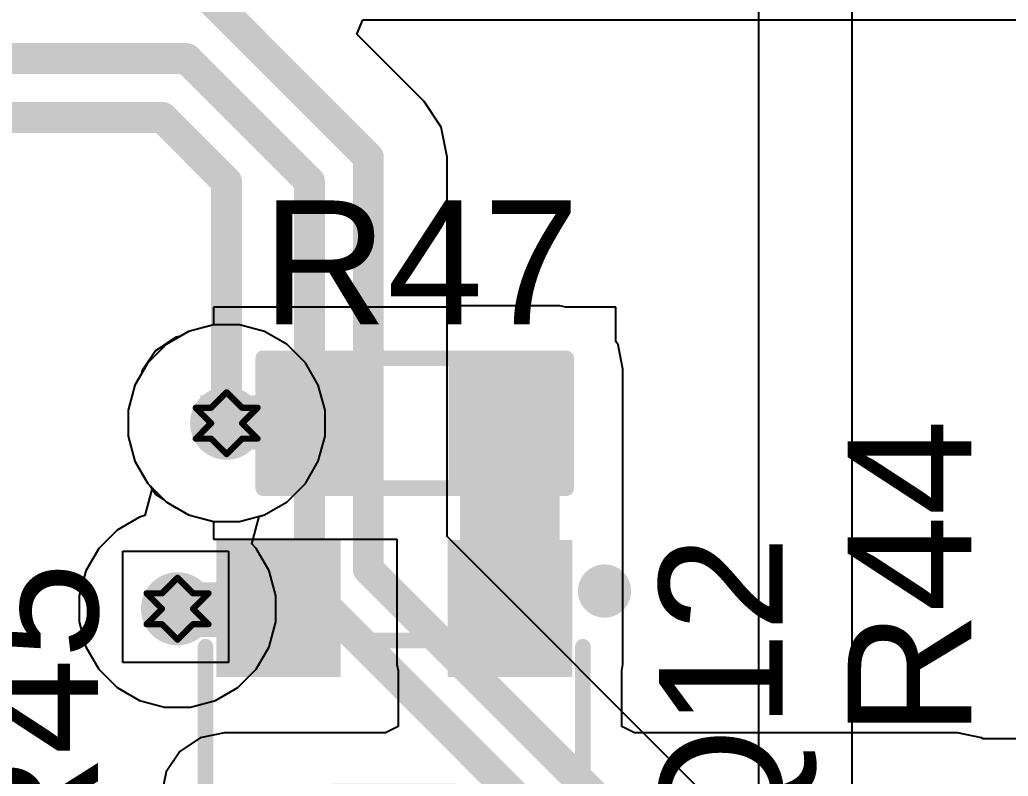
# Model space of a CAD drawing. Header units: inches. Extents: x -3 to 5437, y -3 to 5435.
# Drawn here: x 124.36 to 132.48, y 40.82 to 47.03 of the extents above; entities that cross this region are included whole.
import ezdxf

# ---------------------------------------------------------------- set-up
doc = ezdxf.new("R2010")
doc.units = ezdxf.units.IN
for name, color, linetype in [('Bottom Layer', 5, 'Continuous'), ('Bottom Solder', 6, 'Continuous'), ('Drill Drawing', 1, 'Continuous'), ('GND', 16, 'Continuous'), ('PWR', 76, 'Continuous'), ('Top Layer', 1, 'Continuous'), ('Top Overlay', 2, 'Continuous'), ('Top Paste', 8, 'Continuous'), ('Top Solder', 216, 'Continuous'), ('Via Holes', 16, 'Continuous')]:
    doc.layers.add(name, color=color, linetype=linetype)
doc.styles.add('Arial', font='', dxfattribs={"height": 0.2})
doc.styles.get('Arial').set_extended_font_data('Arial')

# ---------------------------------------------------------------- blocks, each defined once
blk = doc.blocks.new('RES_0603_424')
at = {"layer": 'Top Layer'}
for points in [[(-0.381, 0.4445), (-0.381, -0.4445), (-1.143, -0.4445), (-1.143, 0.4445)], [(1.143, 0.4445), (1.143, -0.4445), (0.381, -0.4445), (0.381, 0.4445)]]:
    blk.add_hatch(color=1, dxfattribs=at).paths.add_polyline_path(points)
at = {"layer": 'Top Paste'}
for points in [[(-0.381, 0.4445), (-0.381, -0.4445), (-1.143, -0.4445), (-1.143, 0.4445)], [(1.143, 0.4445), (1.143, -0.4445), (0.381, -0.4445), (0.381, 0.4445)]]:
    blk.add_hatch(color=8, dxfattribs=at).paths.add_polyline_path(points)
at = {"layer": 'Top Solder'}
for points in [[(-0.2794, 0.5461), (-0.2794, -0.5461), (-1.2446, -0.5461), (-1.2446, 0.5461)], [(1.2446, 0.5461), (1.2446, -0.5461), (0.2794, -0.5461), (0.2794, 0.5461)]]:
    blk.add_hatch(color=216, dxfattribs=at).paths.add_polyline_path(points)
at = {"layer": 'Top Overlay'}
for points in [[(-1.2446, 0.5334, 0.127, 0.127, 0), (-1.2446, -0.5334, 0.127, 0.127, 0)], [(1.2446, 0.5334, 0.127, 0.127, 0), (-1.2446, 0.5334, 0.127, 0.127, 0)], [(1.2446, 0.5334, 0.127, 0.127, 0), (1.2446, -0.5334, 0.127, 0.127, 0)], [(1.2446, -0.5334, 0.127, 0.127, 0), (-1.2446, -0.5334, 0.127, 0.127, 0)]]:
    blk.add_lwpolyline(points, format="xyseb", dxfattribs=at)
for points in [[(-1.27635, 0.5334, 0.0635, 0.0635, 1), (-1.21285, 0.5334, 0.0635, 0.0635, 1)], [(-1.27635, 0.5334, 0.0635, 0.0635, 1), (-1.21285, 0.5334, 0.0635, 0.0635, 1)], [(1.21285, 0.5334, 0.0635, 0.0635, 1), (1.27635, 0.5334, 0.0635, 0.0635, 1)], [(1.21285, 0.5334, 0.0635, 0.0635, 1), (1.27635, 0.5334, 0.0635, 0.0635, 1)], [(-1.27635, -0.5334, 0.0635, 0.0635, 1), (-1.21285, -0.5334, 0.0635, 0.0635, 1)], [(-1.27635, -0.5334, 0.0635, 0.0635, 1), (-1.21285, -0.5334, 0.0635, 0.0635, 1)], [(1.21285, -0.5334, 0.0635, 0.0635, 1), (1.27635, -0.5334, 0.0635, 0.0635, 1)], [(1.21285, -0.5334, 0.0635, 0.0635, 1), (1.27635, -0.5334, 0.0635, 0.0635, 1)]]:
    blk.add_lwpolyline(points, format="xyseb", close=True, dxfattribs=at)
blk = doc.blocks.new('SOT_23_454')
at = {"layer": 'Top Layer'}
for points in [[(-0.41, 1.46), (0.41, 1.46), (0.41, 0.54), (-0.41, 0.54)], [(-1.36, -0.54), (-0.54, -0.54), (-0.54, -1.46), (-1.36, -1.46)], [(0.54, -0.54), (1.36, -0.54), (1.36, -1.46), (0.54, -1.46)]]:
    blk.add_hatch(color=1, dxfattribs=at).paths.add_polyline_path(points)
at = {"layer": 'Top Paste'}
for points in [[(-0.41, 1.46), (0.41, 1.46), (0.41, 0.54), (-0.41, 0.54)], [(-1.36, -0.54), (-0.54, -0.54), (-0.54, -1.46), (-1.36, -1.46)], [(0.54, -0.54), (1.36, -0.54), (1.36, -1.46), (0.54, -1.46)]]:
    blk.add_hatch(color=8, dxfattribs=at).paths.add_polyline_path(points)
at = {"layer": 'Top Solder'}
for points in [[(-0.5116, 1.5616), (0.5116, 1.5616), (0.5116, 0.4384), (-0.5116, 0.4384)], [(-1.4616, -0.4384), (-0.4384, -0.4384), (-0.4384, -1.5616), (-1.4616, -1.5616)], [(0.4384, -0.4384), (1.4616, -0.4384), (1.4616, -1.5616), (0.4384, -1.5616)]]:
    blk.add_hatch(color=216, dxfattribs=at).paths.add_polyline_path(points)
at = {"layer": 'Top Overlay'}
for points in [[(-0.6096, 0.7366, 0.127, 0.127, 0), (-1.5494, 0.7366, 0.127, 0.127, 0)], [(-1.5494, 0.7366, 0.127, 0.127, 0), (-1.5494, -0.6858, 0.127, 0.127, 0)], [(1.5494, 0.7366, 0.127, 0.127, 0), (0.6096, 0.7366, 0.127, 0.127, 0)], [(1.5494, 0.7366, 0.127, 0.127, 0), (1.5494, -0.6858, 0.127, 0.127, 0)], [(0.3302, -0.7366, 0.127, 0.127, 0), (-0.3302, -0.7366, 0.127, 0.127, 0)]]:
    blk.add_lwpolyline(points, format="xyseb", dxfattribs=at)
for points in [[(-1.5812, 0.7366, 0.0635, 0.0635, 1), (-1.5176, 0.7366, 0.0635, 0.0635, 1)], [(-1.5812, 0.7366, 0.0635, 0.0635, 1), (-1.5176, 0.7366, 0.0635, 0.0635, 1)], [(-0.6413, 0.7366, 0.0635, 0.0635, 1), (-0.5778, 0.7366, 0.0635, 0.0635, 1)], [(0.5778, 0.7366, 0.0635, 0.0635, 1), (0.6413, 0.7366, 0.0635, 0.0635, 1)], [(1.5176, 0.7366, 0.0635, 0.0635, 1), (1.5812, 0.7366, 0.0635, 0.0635, 1)], [(1.5176, 0.7366, 0.0635, 0.0635, 1), (1.5812, 0.7366, 0.0635, 0.0635, 1)], [(-1.5812, -0.6858, 0.0635, 0.0635, 1), (-1.5176, -0.6858, 0.0635, 0.0635, 1)], [(1.5176, -0.6858, 0.0635, 0.0635, 1), (1.5812, -0.6858, 0.0635, 0.0635, 1)], [(-0.3619, -0.7366, 0.0635, 0.0635, 1), (-0.2984, -0.7366, 0.0635, 0.0635, 1)], [(0.2984, -0.7366, 0.0635, 0.0635, 1), (0.3619, -0.7366, 0.0635, 0.0635, 1)], [(-1.6356, -1.143, 0.254, 0.254, 1), (-1.8188, -1.143, 0.254, 0.254, 1)], [(-1.8823, -1.143, 0.127, 0.127, 1), (-1.7553, -1.143, 0.127, 0.127, 1)], [(-1.6991, -1.143, 0.127, 0.127, 1), (-1.5721, -1.143, 0.127, 0.127, 1)]]:
    blk.add_lwpolyline(points, format="xyseb", close=True, dxfattribs=at)

msp = doc.modelspace()

# ---------------------------------------------------------------- hatches: boundary and pattern name
at = {"layer": 'Bottom Layer'}
h = msp.add_hatch(color=5, dxfattribs=at)
edge = h.paths.add_edge_path()
edge.add_arc((126.0616, 43.7143), 0.3, 0, 360)
h = msp.add_hatch(color=5, dxfattribs=at)
edge = h.paths.add_edge_path()
edge.add_arc((125.6584, 42.1909), 0.3, 0, 360)
at = {"layer": 'Bottom Solder'}
h = msp.add_hatch(color=6, dxfattribs=at)
edge = h.paths.add_edge_path()
edge.add_arc((126.0616, 43.7143), 0.15, 0, 360)
h = msp.add_hatch(color=6, dxfattribs=at)
edge = h.paths.add_edge_path()
edge.add_arc((125.6584, 42.1909), 0.15, 0, 360)
at = {"layer": 'GND'}
h = msp.add_hatch(color=16, dxfattribs=at)
edge = h.paths.add_edge_path()
edge.add_arc((126.0616, 43.7143), 0.3, 0, 360)
h = msp.add_hatch(color=16, dxfattribs=at)
edge = h.paths.add_edge_path()
edge.add_arc((125.6584, 42.1909), 0.3, 0, 360)
at = {"layer": 'PWR'}
h = msp.add_hatch(color=76, dxfattribs=at)
edge = h.paths.add_edge_path()
edge.add_arc((126.0616, 43.7143), 0.3, 0, 360)
h = msp.add_hatch(color=76, dxfattribs=at)
edge = h.paths.add_edge_path()
edge.add_arc((125.6584, 42.1909), 0.3, 0, 360)
at = {"layer": 'Top Layer'}
for points in [[(127.9778, 41.7337), (128.7978, 41.7337), (128.7978, 44.1588), (127.9778, 44.1588)], [(125.8451, 43.4984), (127.2252, 43.4984), (127.2252, 43.9429), (125.8451, 43.9429)], [(126.4464, 42.409), (125.6584, 42.409), (125.6584, 41.959), (126.4464, 41.959)]]:
    msp.add_hatch(color=1, dxfattribs=at).paths.add_polyline_path(points)
h = msp.add_hatch(color=1, dxfattribs=at)
edge = h.paths.add_edge_path()
edge.add_arc((126.0616, 43.7143), 0.3, 0, 360)
h = msp.add_hatch(color=1, dxfattribs=at)
edge = h.paths.add_edge_path()
edge.add_arc((125.6584, 42.1909), 0.3, 0, 360)
at = {"layer": 'Top Solder'}
h = msp.add_hatch(color=216, dxfattribs=at)
edge = h.paths.add_edge_path()
edge.add_arc((126.0616, 43.7143), 0.15, 0, 360)
h = msp.add_hatch(color=216, dxfattribs=at)
edge = h.paths.add_edge_path()
edge.add_arc((125.6584, 42.1909), 0.15, 0, 360)
at = {"layer": 'Via Holes'}
h = msp.add_hatch(color=7, dxfattribs=at)
edge = h.paths.add_edge_path()
edge.add_arc((126.0616, 43.7143), 0.15, 0, 360)
h = msp.add_hatch(color=7, dxfattribs=at)
edge = h.paths.add_edge_path()
edge.add_arc((125.6584, 42.1909), 0.15, 0, 360)

# ---------------------------------------------------------------- linework, layer by layer
at = {"layer": 'Bottom Layer'}
for p, q in [((127.1306, 46.9082), (127.1793, 47.0255)), ((127.1793, 47.0255), (143.8224, 47.0255)), ((127.683, 46.3558), (127.1306, 46.9082)), ((127.8234, 46.1457), (127.683, 46.3558)), ((127.8727, 45.898), (127.8234, 46.1457)), ((127.8727, 42.7835), (127.8727, 45.898)), ((132.5683, 38.0879), (127.8727, 42.7835)), ((125.2086, 41.751), (125.2086, 42.6647)), ((125.2086, 42.6647), (126.0778, 42.6647)), ((126.0778, 42.6647), (126.0778, 41.751)), ((126.0778, 41.751), (125.2086, 41.751))]:
    msp.add_line(p, q, dxfattribs=at)
for points in [[(125.9329, 47.1904, 0.254, 0.254, 0), (127.2252, 45.898, 0.254, 0.254, 0)], [(115.4025, 46.7078, 0.254, 0.254, 0), (125.733, 46.7078, 0.254, 0.254, 0)], [(125.733, 46.7078, 0.254, 0.254, 0), (126.7426, 45.6981, 0.254, 0.254, 0)], [(115.2026, 46.2252, 0.254, 0.254, 0), (125.5331, 46.2252, 0.254, 0.254, 0)], [(125.5331, 46.2252, 0.254, 0.254, 0), (126.0616, 45.6966, 0.254, 0.254, 0)], [(127.2252, 42.5154, 0.254, 0.254, 0), (127.2252, 45.898, 0.254, 0.254, 0)], [(126.0616, 43.7143, 0.254, 0.254, 0), (126.0616, 45.6966, 0.254, 0.254, 0)], [(126.7426, 42.3427, 0.254, 0.254, 0), (126.7426, 45.6981, 0.254, 0.254, 0)], [(127.2252, 42.5154, 0.254, 0.254, 0), (132.3001, 37.4405, 0.254, 0.254, 0)], [(126.7426, 42.3427, 0.254, 0.254, 0), (131.8618, 37.2235, 0.254, 0.254, 0)]]:
    msp.add_lwpolyline(points, format="xyseb", dxfattribs=at)
for points in [[(125.6695, 46.7078, 0.127, 0.127, 1), (125.7965, 46.7078, 0.127, 0.127, 1)], [(125.6695, 46.7078, 0.127, 0.127, 1), (125.7965, 46.7078, 0.127, 0.127, 1)], [(125.4696, 46.2252, 0.127, 0.127, 1), (125.5966, 46.2252, 0.127, 0.127, 1)], [(125.4696, 46.2252, 0.127, 0.127, 1), (125.5966, 46.2252, 0.127, 0.127, 1)], [(127.1617, 45.898, 0.127, 0.127, 1), (127.2887, 45.898, 0.127, 0.127, 1)], [(127.1617, 45.898, 0.127, 0.127, 1), (127.2887, 45.898, 0.127, 0.127, 1)], [(125.9981, 45.6966, 0.127, 0.127, 1), (126.1251, 45.6966, 0.127, 0.127, 1)], [(125.9981, 45.6966, 0.127, 0.127, 1), (126.1251, 45.6966, 0.127, 0.127, 1)], [(126.6791, 45.6981, 0.127, 0.127, 1), (126.8061, 45.6981, 0.127, 0.127, 1)], [(126.6791, 45.6981, 0.127, 0.127, 1), (126.8061, 45.6981, 0.127, 0.127, 1)], [(125.9981, 43.7143, 0.127, 0.127, 1), (126.1251, 43.7143, 0.127, 0.127, 1)], [(127.1617, 42.5154, 0.127, 0.127, 1), (127.2887, 42.5154, 0.127, 0.127, 1)], [(127.1617, 42.5154, 0.127, 0.127, 1), (127.2887, 42.5154, 0.127, 0.127, 1)], [(126.6791, 42.3427, 0.127, 0.127, 1), (126.8061, 42.3427, 0.127, 0.127, 1)], [(126.6791, 42.3427, 0.127, 0.127, 1), (126.8061, 42.3427, 0.127, 0.127, 1)]]:
    msp.add_lwpolyline(points, format="xyseb", close=True, dxfattribs=at)
at = {"layer": 'Drill Drawing'}
for points in [[(125.9346, 43.8413, 0.0508, 0.0508, 0), (126.0616, 43.9683, 0.0508, 0.0508, 0)], [(126.0616, 43.9683, 0.0508, 0.0508, 0), (126.1886, 43.8413, 0.0508, 0.0508, 0)], [(125.8076, 43.8413, 0.0508, 0.0508, 0), (125.9346, 43.7143, 0.0508, 0.0508, 0)], [(125.8076, 43.8413, 0.0508, 0.0508, 0), (125.9346, 43.8413, 0.0508, 0.0508, 0)], [(126.1886, 43.8413, 0.0508, 0.0508, 0), (126.3156, 43.8413, 0.0508, 0.0508, 0)], [(126.1886, 43.7143, 0.0508, 0.0508, 0), (126.3156, 43.8413, 0.0508, 0.0508, 0)], [(125.8076, 43.5873, 0.0508, 0.0508, 0), (125.9346, 43.7143, 0.0508, 0.0508, 0)], [(126.1886, 43.7143, 0.0508, 0.0508, 0), (126.3156, 43.5873, 0.0508, 0.0508, 0)], [(125.8076, 43.5873, 0.0508, 0.0508, 0), (125.9346, 43.5873, 0.0508, 0.0508, 0)], [(125.9346, 43.5873, 0.0508, 0.0508, 0), (126.0616, 43.4603, 0.0508, 0.0508, 0)], [(126.0616, 43.4603, 0.0508, 0.0508, 0), (126.1886, 43.5873, 0.0508, 0.0508, 0)], [(126.1886, 43.5873, 0.0508, 0.0508, 0), (126.3156, 43.5873, 0.0508, 0.0508, 0)], [(125.5314, 42.3179, 0.0508, 0.0508, 0), (125.6584, 42.4449, 0.0508, 0.0508, 0)], [(125.6584, 42.4449, 0.0508, 0.0508, 0), (125.7854, 42.3179, 0.0508, 0.0508, 0)], [(125.4044, 42.3179, 0.0508, 0.0508, 0), (125.5314, 42.1909, 0.0508, 0.0508, 0)], [(125.4044, 42.3179, 0.0508, 0.0508, 0), (125.5314, 42.3179, 0.0508, 0.0508, 0)], [(125.7854, 42.3179, 0.0508, 0.0508, 0), (125.9124, 42.3179, 0.0508, 0.0508, 0)], [(125.7854, 42.1909, 0.0508, 0.0508, 0), (125.9124, 42.3179, 0.0508, 0.0508, 0)], [(125.4044, 42.0639, 0.0508, 0.0508, 0), (125.5314, 42.1909, 0.0508, 0.0508, 0)], [(125.7854, 42.1909, 0.0508, 0.0508, 0), (125.9124, 42.0639, 0.0508, 0.0508, 0)], [(125.4044, 42.0639, 0.0508, 0.0508, 0), (125.5314, 42.0639, 0.0508, 0.0508, 0)], [(125.5314, 42.0639, 0.0508, 0.0508, 0), (125.6584, 41.9369, 0.0508, 0.0508, 0)], [(125.6584, 41.9369, 0.0508, 0.0508, 0), (125.7854, 42.0639, 0.0508, 0.0508, 0)], [(125.7854, 42.0639, 0.0508, 0.0508, 0), (125.9124, 42.0639, 0.0508, 0.0508, 0)]]:
    msp.add_lwpolyline(points, format="xyseb", dxfattribs=at)
for points in [[(126.0489, 43.9683, 0.0254, 0.0254, 1), (126.0743, 43.9683, 0.0254, 0.0254, 1)], [(126.0489, 43.9683, 0.0254, 0.0254, 1), (126.0743, 43.9683, 0.0254, 0.0254, 1)], [(125.7949, 43.8413, 0.0254, 0.0254, 1), (125.8203, 43.8413, 0.0254, 0.0254, 1)], [(125.7949, 43.8413, 0.0254, 0.0254, 1), (125.8203, 43.8413, 0.0254, 0.0254, 1)], [(125.9219, 43.8413, 0.0254, 0.0254, 1), (125.9473, 43.8413, 0.0254, 0.0254, 1)], [(125.9219, 43.8413, 0.0254, 0.0254, 1), (125.9473, 43.8413, 0.0254, 0.0254, 1)], [(126.1759, 43.8413, 0.0254, 0.0254, 1), (126.2013, 43.8413, 0.0254, 0.0254, 1)], [(126.1759, 43.8413, 0.0254, 0.0254, 1), (126.2013, 43.8413, 0.0254, 0.0254, 1)], [(126.3029, 43.8413, 0.0254, 0.0254, 1), (126.3283, 43.8413, 0.0254, 0.0254, 1)], [(126.3029, 43.8413, 0.0254, 0.0254, 1), (126.3283, 43.8413, 0.0254, 0.0254, 1)], [(125.9219, 43.7143, 0.0254, 0.0254, 1), (125.9473, 43.7143, 0.0254, 0.0254, 1)], [(125.9219, 43.7143, 0.0254, 0.0254, 1), (125.9473, 43.7143, 0.0254, 0.0254, 1)], [(126.1759, 43.7143, 0.0254, 0.0254, 1), (126.2013, 43.7143, 0.0254, 0.0254, 1)], [(126.1759, 43.7143, 0.0254, 0.0254, 1), (126.2013, 43.7143, 0.0254, 0.0254, 1)], [(125.7949, 43.5873, 0.0254, 0.0254, 1), (125.8203, 43.5873, 0.0254, 0.0254, 1)], [(125.7949, 43.5873, 0.0254, 0.0254, 1), (125.8203, 43.5873, 0.0254, 0.0254, 1)], [(125.9219, 43.5873, 0.0254, 0.0254, 1), (125.9473, 43.5873, 0.0254, 0.0254, 1)], [(125.9219, 43.5873, 0.0254, 0.0254, 1), (125.9473, 43.5873, 0.0254, 0.0254, 1)], [(126.1759, 43.5873, 0.0254, 0.0254, 1), (126.2013, 43.5873, 0.0254, 0.0254, 1)], [(126.1759, 43.5873, 0.0254, 0.0254, 1), (126.2013, 43.5873, 0.0254, 0.0254, 1)], [(126.3029, 43.5873, 0.0254, 0.0254, 1), (126.3283, 43.5873, 0.0254, 0.0254, 1)], [(126.3029, 43.5873, 0.0254, 0.0254, 1), (126.3283, 43.5873, 0.0254, 0.0254, 1)], [(126.0489, 43.4603, 0.0254, 0.0254, 1), (126.0743, 43.4603, 0.0254, 0.0254, 1)], [(126.0489, 43.4603, 0.0254, 0.0254, 1), (126.0743, 43.4603, 0.0254, 0.0254, 1)], [(125.6457, 42.4449, 0.0254, 0.0254, 1), (125.6711, 42.4449, 0.0254, 0.0254, 1)], [(125.6457, 42.4449, 0.0254, 0.0254, 1), (125.6711, 42.4449, 0.0254, 0.0254, 1)], [(125.3917, 42.3179, 0.0254, 0.0254, 1), (125.4171, 42.3179, 0.0254, 0.0254, 1)], [(125.3917, 42.3179, 0.0254, 0.0254, 1), (125.4171, 42.3179, 0.0254, 0.0254, 1)], [(125.5187, 42.3179, 0.0254, 0.0254, 1), (125.5441, 42.3179, 0.0254, 0.0254, 1)], [(125.5187, 42.3179, 0.0254, 0.0254, 1), (125.5441, 42.3179, 0.0254, 0.0254, 1)], [(125.7727, 42.3179, 0.0254, 0.0254, 1), (125.7981, 42.3179, 0.0254, 0.0254, 1)], [(125.7727, 42.3179, 0.0254, 0.0254, 1), (125.7981, 42.3179, 0.0254, 0.0254, 1)], [(125.8997, 42.3179, 0.0254, 0.0254, 1), (125.9251, 42.3179, 0.0254, 0.0254, 1)], [(125.8997, 42.3179, 0.0254, 0.0254, 1), (125.9251, 42.3179, 0.0254, 0.0254, 1)], [(125.5187, 42.1909, 0.0254, 0.0254, 1), (125.5441, 42.1909, 0.0254, 0.0254, 1)], [(125.5187, 42.1909, 0.0254, 0.0254, 1), (125.5441, 42.1909, 0.0254, 0.0254, 1)], [(125.7727, 42.1909, 0.0254, 0.0254, 1), (125.7981, 42.1909, 0.0254, 0.0254, 1)], [(125.7727, 42.1909, 0.0254, 0.0254, 1), (125.7981, 42.1909, 0.0254, 0.0254, 1)], [(125.3917, 42.0639, 0.0254, 0.0254, 1), (125.4171, 42.0639, 0.0254, 0.0254, 1)], [(125.3917, 42.0639, 0.0254, 0.0254, 1), (125.4171, 42.0639, 0.0254, 0.0254, 1)], [(125.5187, 42.0639, 0.0254, 0.0254, 1), (125.5441, 42.0639, 0.0254, 0.0254, 1)], [(125.5187, 42.0639, 0.0254, 0.0254, 1), (125.5441, 42.0639, 0.0254, 0.0254, 1)], [(125.7727, 42.0639, 0.0254, 0.0254, 1), (125.7981, 42.0639, 0.0254, 0.0254, 1)], [(125.7727, 42.0639, 0.0254, 0.0254, 1), (125.7981, 42.0639, 0.0254, 0.0254, 1)], [(125.8997, 42.0639, 0.0254, 0.0254, 1), (125.9251, 42.0639, 0.0254, 0.0254, 1)], [(125.8997, 42.0639, 0.0254, 0.0254, 1), (125.9251, 42.0639, 0.0254, 0.0254, 1)], [(125.6457, 41.9369, 0.0254, 0.0254, 1), (125.6711, 41.9369, 0.0254, 0.0254, 1)], [(125.6457, 41.9369, 0.0254, 0.0254, 1), (125.6711, 41.9369, 0.0254, 0.0254, 1)]]:
    msp.add_lwpolyline(points, format="xyseb", close=True, dxfattribs=at)
at = {"layer": 'GND'}
for p, q in [((125.9553, 44.5223), (125.7498, 44.4672)), ((126.168, 44.5223), (125.9553, 44.5223)), ((126.3735, 44.4672), (126.168, 44.5223)), ((125.7498, 44.4672), (125.5655, 44.3608)), ((126.5578, 44.3608), (126.3735, 44.4672)), ((125.5655, 44.3608), (125.4151, 44.2104)), ((126.7082, 44.2104), (126.5578, 44.3608)), ((125.4151, 44.2104), (125.3087, 44.0262)), ((126.8146, 44.0262), (126.7082, 44.2104)), ((125.3087, 44.0262), (125.2536, 43.8206)), ((126.8696, 43.8206), (126.8146, 44.0262)), ((125.2536, 43.8206), (125.2536, 43.6079)), ((126.8696, 43.6079), (126.8696, 43.8206)), ((125.2536, 43.6079), (125.3087, 43.4024)), ((126.8146, 43.4024), (126.8696, 43.6079)), ((125.3087, 43.4024), (125.4151, 43.2182)), ((126.7082, 43.2182), (126.8146, 43.4024)), ((125.4151, 43.2182), (125.5655, 43.0677)), ((126.5578, 43.0677), (126.7082, 43.2182)), ((125.5655, 43.0677), (125.7498, 42.9613)), ((126.3735, 42.9613), (126.5578, 43.0677)), ((125.7498, 42.9613), (125.9553, 42.9063)), ((126.168, 42.9063), (126.3735, 42.9613)), ((125.9553, 42.9063), (126.168, 42.9063))]:
    msp.add_line(p, q, dxfattribs=at)
at = {"layer": 'PWR'}
for p, q in [((130.429, 53.848), (130.429, 35.8902)), ((131.1976, 35.8902), (131.1976, 53.5296)), ((125.9553, 44.5223), (125.7498, 44.4672)), ((126.168, 44.5223), (125.9553, 44.5223)), ((126.3735, 44.4672), (126.168, 44.5223)), ((125.7498, 44.4672), (125.5655, 44.3608)), ((126.5578, 44.3608), (126.3735, 44.4672)), ((125.5655, 44.3608), (125.4151, 44.2104)), ((126.7082, 44.2104), (126.5578, 44.3608)), ((125.4151, 44.2104), (125.3087, 44.0262)), ((126.8146, 44.0262), (126.7082, 44.2104)), ((125.3087, 44.0262), (125.2536, 43.8206)), ((126.8696, 43.8206), (126.8146, 44.0262)), ((125.2536, 43.8206), (125.2536, 43.6079)), ((126.8696, 43.6079), (126.8696, 43.8206)), ((125.2536, 43.6079), (125.3087, 43.4024)), ((126.8146, 43.4024), (126.8696, 43.6079)), ((125.3087, 43.4024), (125.4151, 43.2182)), ((126.7082, 43.2182), (126.8146, 43.4024)), ((125.4151, 43.2182), (125.4511, 43.1822)), ((126.5578, 43.0677), (126.7082, 43.2182)), ((125.4511, 43.1822), (125.3903, 42.9555)), ((126.3735, 42.9613), (126.5578, 43.0677)), ((125.3466, 42.9438), (125.1623, 42.8374)), ((125.3903, 42.9555), (125.3466, 42.9438)), ((126.269, 42.723), (126.3297, 42.9496)), ((126.3297, 42.9496), (126.3735, 42.9613)), ((125.1623, 42.8374), (125.0119, 42.687)), ((126.305, 42.687), (126.269, 42.723)), ((125.0119, 42.687), (124.9055, 42.5027)), ((126.4114, 42.5027), (126.305, 42.687)), ((124.9055, 42.5027), (124.8504, 42.2972)), ((126.4664, 42.2972), (126.4114, 42.5027)), ((124.8504, 42.2972), (124.8504, 42.0845)), ((126.4664, 42.0845), (126.4664, 42.2972)), ((124.8504, 42.0845), (124.9055, 41.879)), ((126.4114, 41.879), (126.4664, 42.0845)), ((124.9055, 41.879), (125.0119, 41.6947)), ((126.305, 41.6947), (126.4114, 41.879)), ((125.0119, 41.6947), (125.1623, 41.5443)), ((126.1546, 41.5443), (126.305, 41.6947)), ((125.1623, 41.5443), (125.3466, 41.4379)), ((125.9703, 41.4379), (126.1546, 41.5443)), ((125.3466, 41.4379), (125.5521, 41.3829)), ((125.7648, 41.3829), (125.9703, 41.4379)), ((125.5521, 41.3829), (125.7648, 41.3829))]:
    msp.add_line(p, q, dxfattribs=at)
at = {"layer": 'Top Layer'}
for p, q in [((127.9278, 44.6668), (125.9552, 44.6668)), ((125.9552, 44.6668), (125.9552, 44.5223)), ((127.9778, 44.6767), (127.9278, 44.6668)), ((128.7978, 44.6767), (127.9778, 44.6767)), ((128.8479, 44.6668), (128.7978, 44.6767)), ((129.2572, 44.6668), (128.8479, 44.6668)), ((129.2572, 44.3856), (129.2572, 44.6668)), ((125.9552, 44.5223), (125.7498, 44.4672)), ((125.6469, 44.4214), (125.4789, 44.3091)), ((125.6828, 44.4285), (125.6469, 44.4214)), ((125.7498, 44.4672), (125.6828, 44.4285)), ((129.2764, 44.357), (129.2572, 44.3856)), ((129.3158, 44.1588), (129.2764, 44.357)), ((125.4789, 44.3091), (125.3666, 44.1411)), ((129.3158, 41.7337), (129.3158, 44.1588)), ((125.3622, 44.1187), (125.3087, 44.0262)), ((125.3666, 44.1411), (125.3622, 44.1187)), ((125.3087, 44.0262), (125.2536, 43.8206)), ((125.2536, 43.8206), (125.2536, 43.6079)), ((125.2536, 43.6079), (125.3087, 43.4024)), ((125.3087, 43.4024), (125.366, 43.3031)), ((125.366, 43.3031), (125.3666, 43.3002)), ((125.3666, 43.3002), (125.3749, 43.2877)), ((125.3749, 43.2877), (125.4151, 43.2182)), ((125.4151, 43.2182), (125.4341, 43.1991)), ((125.4341, 43.1991), (125.4789, 43.1321)), ((125.4789, 43.1321), (125.5459, 43.0874)), ((125.5459, 43.0874), (125.5655, 43.0677)), ((125.5655, 43.0677), (125.6373, 43.0262)), ((125.6373, 43.0262), (125.6469, 43.0198)), ((125.6469, 43.0198), (125.6492, 43.0194)), ((125.6492, 43.0194), (125.7498, 42.9613)), ((125.7498, 42.9613), (125.9552, 42.9063)), ((125.9552, 42.9063), (125.9552, 42.7618)), ((125.9552, 42.7618), (127.4599, 42.7618)), ((127.4599, 42.7618), (127.4599, 41.7337)), ((127.4599, 41.7337), (127.4698, 41.6836)), ((129.3058, 41.6836), (129.3158, 41.7337)), ((127.4698, 41.6836), (127.4698, 41.2257)), ((129.3058, 41.2986), (129.3058, 41.6836)), ((129.3058, 41.2257), (129.3058, 41.2986)), ((126.0433, 41.1716), (125.8451, 41.1322)), ((127.3652, 41.1716), (126.0433, 41.1716)), ((127.4698, 41.2257), (127.3652, 41.1716)), ((129.4104, 41.1716), (129.3058, 41.2257)), ((132.0639, 41.1716), (129.4104, 41.1716)), ((132.2621, 41.1322), (132.0639, 41.1716)), ((125.8451, 41.1322), (125.6771, 41.0199)), ((132.2752, 41.1235), (132.2621, 41.1322)), ((132.5719, 41.1235), (132.2752, 41.1235)), ((125.6771, 41.0199), (125.5648, 40.8519)), ((125.5648, 40.8519), (125.5254, 40.6537))]:
    msp.add_line(p, q, dxfattribs=at)

# ---------------------------------------------------------------- block references
at = {"rotation": 180}
for name, p in [('RES_0603_424', (127.6062, 43.7143)), ('SOT_23_454', (127.4378, 41.1937))]:
    msp.add_blockref(name, p, dxfattribs=at)

# ---------------------------------------------------------------- texts
at = {"layer": 'Top Overlay', "style": 'Arial'}
msp.add_text('R47', height=1.016, dxfattribs=at).set_placement((126.3536, 44.5272))
for s, p in [('R44', (132.1781, 41.1408)), ('Q12', (130.6287, 40.1079)), ('R45', (125.0053, 39.9676))]:
    msp.add_text(s, height=1.016, rotation=90, dxfattribs=at).set_placement(p)

doc.saveas('drawing.dxf')
